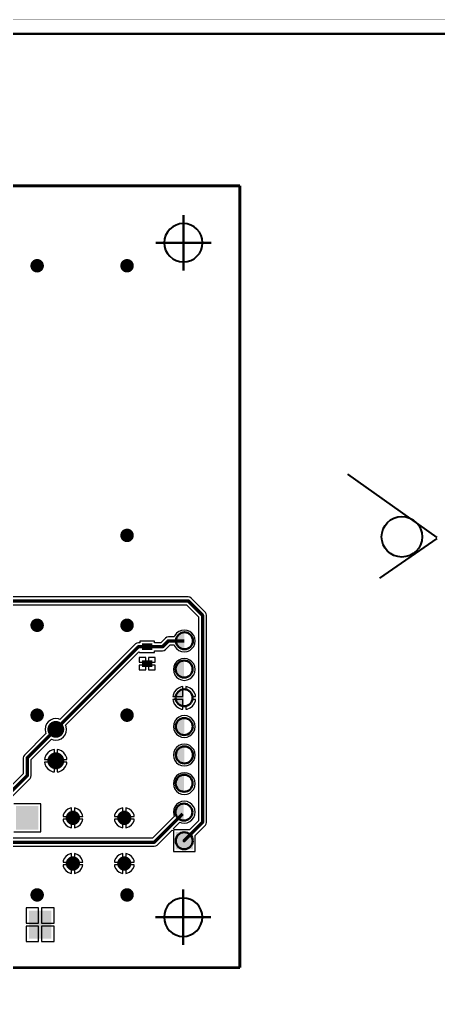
# Model space of a CAD drawing. Header units: millimetres. Extents: x 0 to 841, y 0 to 594.
# Drawn here: x 275.5 to 424.5, y 244.2 to 594 of the extents above; entities that cross this region are included whole.
import ezdxf

# ---------------------------------------------------------------- set-up
doc = ezdxf.new("R2010")
doc.units = ezdxf.units.MM
doc.layers.get('0').update_dxf_attribs({"lineweight": 50})
for name, color, linetype in [('MultiLayer', 9, 'Continuous'), ('Sheet', 255, 'Continuous'), ('TopLayer', 1, 'Continuous')]:
    doc.layers.add(name, color=color, linetype=linetype)
doc.layers.add('маркировка', color=2, linetype='Continuous', lineweight=60)
doc.layers.add('Отверстия', color=7, linetype='Continuous', lineweight=30)

msp = doc.modelspace()

# ---------------------------------------------------------------- hatches: boundary and pattern name
at = {"lineweight": 50}
h = msp.add_hatch(color=7, dxfattribs=at)
h.dxf.hatch_style = 1
h.paths.add_polyline_path([(334.11, 375.95, 0.411474), (331.11, 372.92, 0.411474), (334.11, 369.88)])
h = msp.add_hatch(color=7, dxfattribs=at)
h.dxf.hatch_style = 1
h.paths.add_polyline_path([(333.99, 365.89, 0.411474), (330.98, 362.86, 0.411474), (333.99, 359.82)])
h = msp.add_hatch(color=7, dxfattribs=at)
h.dxf.hatch_style = 1
h.paths.add_polyline_path([(333.98, 355.65, 0.411474), (330.97, 352.61, 0.411474), (333.98, 349.58)])
h = msp.add_hatch(color=7, dxfattribs=at)
h.dxf.hatch_style = 1
h.paths.add_polyline_path([(334.05, 345.41, 0.411474), (331.04, 342.38, 0.411474), (334.05, 339.34)])
h = msp.add_hatch(color=7, dxfattribs=at)
h.dxf.hatch_style = 1
h.paths.add_polyline_path([(334.08, 335.3, 0.411474), (331.08, 332.26, 0.411474), (334.08, 329.23)])
h = msp.add_hatch(color=7, dxfattribs=at)
h.dxf.hatch_style = 1
h.paths.add_polyline_path([(333.97, 325.2, 0.411474), (330.96, 322.17, 0.411474), (333.97, 319.14)])
h = msp.add_hatch(color=7, dxfattribs=at)
h.dxf.hatch_style = 1
h.paths.add_polyline_path([(333.9, 314.95, 0.411474), (330.89, 311.91, 0.411474), (333.9, 308.88)])
h = msp.add_hatch(color=7, dxfattribs=at)
h.dxf.hatch_style = 1
h.paths.add_polyline_path([(334.03, 304.77, 0.411474), (331.02, 301.73, 0.411474), (334.03, 298.7)])

# ---------------------------------------------------------------- linework, layer by layer
for p, q in [((333.77, 504.8), (333.77, 524.46)), ((323.93, 514.63), (343.6, 514.63)), ((333.7, 264.66), (333.7, 284.33)), ((323.87, 274.5), (343.53, 274.5))]:
    msp.add_line(p, q, dxfattribs=at)
at = {"lineweight": 40}
for p, q in [((424.03, 409.71), (392.23, 432.21)), ((423.96, 409.36), (403.53, 395.18))]:
    msp.add_line(p, q, dxfattribs=at)
msp.add_circle((411.52, 409.94), 7.22, dxfattribs=at)
at = {"layer": 'MultiLayer'}
for points, const_width in [([(280.51, 506.43, 1), (282.91, 506.43, 1)], 2.4), ([(312.51, 506.43, 1), (314.91, 506.43, 1)], 2.4), ([(312.51, 410.43, 1), (314.91, 410.43, 1)], 2.4), ([(280.51, 378.43, 1), (282.91, 378.43, 1)], 2.4), ([(312.51, 378.43, 1), (314.91, 378.43, 1)], 2.4), ([(280.51, 346.43, 1), (282.91, 346.43, 1)], 2.4), ([(312.51, 346.43, 1), (314.91, 346.43, 1)], 2.4), ([(293.18, 309.87, 1), (295.72, 309.87, 1)], 2.54), ([(311.46, 309.87, 1), (314, 309.87, 1)], 2.54), ([(293.18, 293.62, 1), (295.72, 293.62, 1)], 2.54), ([(311.46, 293.62, 1), (314, 293.62, 1)], 2.54), ([(280.51, 282.43, 1), (282.91, 282.43, 1)], 2.4), ([(312.51, 282.43, 1), (314.91, 282.43, 1)], 2.4)]:
    msp.add_lwpolyline(points, format="xyb", close=True, dxfattribs=dict(at, const_width=const_width))
at = {"layer": 'Sheet'}
for points, const_width in [([(0, 594), (840.96, 594), (840.96, 0.04), (0, 0.04), (0, 594)], 0.0991), ([(20, 589), (836, 589)], 0.749)]:
    msp.add_lwpolyline(points, dxfattribs=dict(at, const_width=const_width))
at = {"layer": 'TopLayer'}
for p, q in [((335.49, 388.52), (244.75, 388.52)), ((336.04, 388.41), (335.49, 388.52)), ((336.5, 388.1), (336.04, 388.41)), ((241.17, 385.66), (334.9, 385.66)), ((334.9, 385.66), (339.15, 381.42)), ((341.58, 383.02), (336.5, 388.1)), ((339.15, 381.42), (339.15, 308.84)), ((341.89, 382.56), (341.58, 383.02)), ((342, 382.01), (341.89, 382.56)), ((342, 308.25), (342, 382.01)), ((330.71, 374.81), (330.5, 374.29)), ((331.33, 375.61), (330.71, 374.81)), ((332.13, 376.23), (331.33, 375.61)), ((333.07, 376.62), (332.13, 376.23)), ((334.07, 376.75), (333.07, 376.62)), ((335.08, 376.62), (334.07, 376.75)), ((336.01, 376.23), (335.08, 376.62)), ((336.81, 375.61), (336.01, 376.23)), ((337.43, 374.81), (336.81, 375.61)), ((337.82, 373.87), (337.43, 374.81)), ((316.76, 371.8), (289.83, 344.87)), ((317.22, 372.11), (316.76, 371.8)), ((317.77, 372.21), (317.22, 372.11)), ((318.26, 372.21), (317.77, 372.21)), ((323.46, 372.79), (318.26, 372.79)), ((318.26, 372.79), (318.26, 372.21)), ((323.46, 372.21), (323.46, 372.79)), ((325.76, 372.21), (323.46, 372.21)), ((327.42, 373.88), (325.76, 372.21)), ((327.36, 369.78), (329.02, 371.44)), ((327.88, 374.19), (327.42, 373.88)), ((328.43, 374.29), (327.88, 374.19)), ((330.5, 374.29), (328.43, 374.29)), ((329.02, 371.44), (330.5, 371.44)), ((330.5, 371.44), (330.71, 370.93)), ((330.71, 370.93), (331.33, 370.12)), ((336.81, 370.12), (337.43, 370.93)), ((337.43, 370.93), (337.82, 371.86)), ((337.95, 372.87), (337.82, 373.87)), ((337.82, 371.86), (337.95, 372.87)), ((291.85, 342.85), (317.93, 368.93)), ((317.93, 368.93), (318.26, 368.79)), ((318.26, 368.79), (318.26, 368.79)), ((318.26, 368.79), (323.46, 368.79)), ((323.46, 368.79), (323.46, 369.36)), ((323.46, 369.36), (326.35, 369.36)), ((326.35, 369.36), (326.9, 369.47)), ((326.9, 369.47), (327.36, 369.78)), ((331.33, 370.12), (332.13, 369.51)), ((332.13, 369.51), (333.07, 369.12)), ((333.07, 369.12), (334.07, 368.99)), ((334.07, 368.99), (335.08, 369.12)), ((335.08, 369.12), (336.01, 369.51)), ((336.01, 369.51), (336.81, 370.12)), ((320.35, 367), (318.05, 367)), ((318.05, 367), (318.05, 365.29)), ((318.05, 365.29), (320.35, 365.29)), ((320.35, 364.28), (318.05, 364.28)), ((318.05, 364.28), (318.05, 362.57)), ((320.35, 365.29), (320.35, 367)), ((320.35, 362.57), (320.35, 364.28)), ((323.68, 367), (321.37, 367)), ((321.37, 367), (321.37, 365.29)), ((321.37, 365.29), (323.68, 365.29)), ((323.68, 364.28), (321.37, 364.28)), ((321.37, 364.28), (321.37, 362.57)), ((323.68, 365.29), (323.68, 367)), ((323.68, 362.57), (323.68, 364.28)), ((330.71, 364.65), (330.32, 363.71)), ((331.33, 365.45), (330.71, 364.65)), ((332.13, 366.07), (331.33, 365.45)), ((333.07, 366.46), (332.13, 366.07)), ((334.07, 366.59), (333.07, 366.46)), ((335.08, 366.46), (334.07, 366.59)), ((336.01, 366.07), (335.08, 366.46)), ((336.81, 365.45), (336.01, 366.07)), ((337.43, 364.65), (336.81, 365.45)), ((337.82, 363.71), (337.43, 364.65)), ((318.05, 362.57), (320.35, 362.57)), ((321.37, 362.57), (323.68, 362.57)), ((330.32, 363.71), (330.19, 362.71)), ((330.19, 362.71), (330.32, 361.7)), ((330.32, 361.7), (330.71, 360.77)), ((330.71, 360.77), (331.33, 359.96)), ((336.81, 359.96), (337.43, 360.77)), ((337.43, 360.77), (337.82, 361.7)), ((337.95, 362.71), (337.82, 363.71)), ((337.82, 361.7), (337.95, 362.71)), ((331.33, 359.96), (332.13, 359.35)), ((332.13, 359.35), (333.07, 358.96)), ((333.07, 358.96), (334.07, 358.83)), ((334.07, 358.83), (335.08, 358.96)), ((335.08, 358.96), (336.01, 359.35)), ((336.01, 359.35), (336.81, 359.96)), ((330.11, 353.61), (330.04, 353.05)), ((330.52, 354.6), (330.11, 353.61)), ((331.17, 355.45), (330.52, 354.6)), ((332.02, 356.1), (331.17, 355.45)), ((333.01, 356.51), (332.02, 356.1)), ((333.56, 356.58), (333.01, 356.51)), ((333.56, 353.05), (333.56, 356.58)), ((335.13, 356.51), (334.58, 356.58)), ((334.58, 356.58), (334.58, 355.59)), ((336.12, 356.1), (335.13, 356.51)), ((336.97, 355.45), (336.12, 356.1)), ((337.62, 354.6), (336.97, 355.45)), ((338.03, 353.61), (337.62, 354.6)), ((338.1, 353.05), (338.03, 353.61)), ((330.04, 353.05), (333.56, 353.05)), ((333.56, 352.04), (330.04, 352.04)), ((330.04, 352.04), (330.11, 351.49)), ((330.11, 351.49), (330.52, 350.5)), ((330.52, 350.5), (331.17, 349.65)), ((333.56, 348.51), (333.56, 352.04)), ((336.97, 349.65), (337.62, 350.5)), ((338.1, 352.04), (336.99, 352.04)), ((337.01, 353.05), (338.1, 353.05)), ((337.62, 350.5), (338.03, 351.49)), ((338.03, 351.49), (338.1, 352.04)), ((331.17, 349.65), (332.02, 349)), ((332.02, 349), (333.01, 348.59)), ((333.01, 348.59), (333.56, 348.51)), ((334.58, 349.63), (334.58, 348.51)), ((334.58, 348.51), (335.13, 348.59)), ((335.13, 348.59), (336.12, 349)), ((336.12, 349), (336.97, 349.65)), ((285.03, 343.29), (284.65, 342.36)), ((285.64, 344.08), (285.03, 343.29)), ((286.43, 344.69), (285.64, 344.08)), ((287.36, 345.07), (286.43, 344.69)), ((288.35, 345.2), (287.36, 345.07)), ((289.34, 345.07), (288.35, 345.2)), ((289.83, 344.87), (289.34, 345.07)), ((330.32, 343.39), (330.19, 342.39)), ((330.71, 344.33), (330.32, 343.39)), ((331.33, 345.13), (330.71, 344.33)), ((332.13, 345.75), (331.33, 345.13)), ((333.07, 346.14), (332.13, 345.75)), ((334.07, 346.27), (333.07, 346.14)), ((335.08, 346.14), (334.07, 346.27)), ((336.01, 345.75), (335.08, 346.14)), ((336.81, 345.13), (336.01, 345.75)), ((337.43, 344.33), (336.81, 345.13)), ((337.82, 343.39), (337.43, 344.33)), ((337.95, 342.39), (337.82, 343.39)), ((284.85, 339.89), (277.19, 332.23)), ((284.65, 342.36), (284.52, 341.37)), ((284.52, 341.37), (284.65, 340.38)), ((284.65, 340.38), (284.85, 339.89)), ((291.06, 338.66), (291.67, 339.45)), ((291.67, 339.45), (292.05, 340.38)), ((292.05, 342.36), (291.85, 342.85)), ((292.18, 341.37), (292.05, 342.36)), ((292.05, 340.38), (292.18, 341.37)), ((330.19, 342.39), (330.32, 341.38)), ((330.32, 341.38), (330.71, 340.45)), ((330.71, 340.45), (331.33, 339.64)), ((331.33, 339.64), (332.13, 339.03)), ((336.01, 339.03), (336.81, 339.64)), ((336.81, 339.64), (337.43, 340.45)), ((337.43, 340.45), (337.82, 341.38)), ((337.82, 341.38), (337.95, 342.39)), ((279.63, 330.63), (286.87, 337.87)), ((286.87, 337.87), (287.36, 337.67)), ((287.36, 337.67), (288.35, 337.54)), ((288.35, 337.54), (289.34, 337.67)), ((289.34, 337.67), (290.27, 338.05)), ((290.27, 338.05), (291.06, 338.66)), ((332.13, 339.03), (333.07, 338.64)), ((333.07, 335.98), (332.13, 335.59)), ((333.07, 338.64), (334.07, 338.51)), ((334.07, 336.11), (333.07, 335.98)), ((334.07, 338.51), (335.08, 338.64)), ((335.08, 335.98), (334.07, 336.11)), ((335.08, 338.64), (336.01, 339.03)), ((336.01, 335.59), (335.08, 335.98)), ((285.49, 333.06), (284.84, 332.22)), ((286.33, 333.7), (285.49, 333.06)), ((287.3, 334.11), (286.33, 333.7)), ((287.84, 334.18), (287.3, 334.11)), ((287.84, 330.7), (287.84, 334.18)), ((289.4, 334.11), (288.86, 334.18)), ((288.86, 334.18), (288.86, 330.7)), ((290.38, 333.7), (289.4, 334.11)), ((291.21, 333.06), (290.38, 333.7)), ((291.86, 332.22), (291.21, 333.06)), ((330.32, 333.23), (330.19, 332.23)), ((330.71, 334.17), (330.32, 333.23)), ((331.33, 334.97), (330.71, 334.17)), ((332.13, 335.59), (331.33, 334.97)), ((336.81, 334.97), (336.01, 335.59)), ((337.43, 334.17), (336.81, 334.97)), ((337.82, 333.23), (337.43, 334.17)), ((337.95, 332.23), (337.82, 333.23)), ((276.88, 331.77), (276.77, 331.22)), ((276.77, 331.22), (276.77, 325.51)), ((277.19, 332.23), (276.88, 331.77)), ((279.63, 324.92), (279.63, 330.63)), ((284.44, 331.24), (284.37, 330.7)), ((284.37, 330.7), (287.84, 330.7)), ((287.84, 329.69), (284.37, 329.69)), ((284.37, 329.69), (284.44, 329.15)), ((284.84, 332.22), (284.44, 331.24)), ((284.44, 329.15), (284.84, 328.17)), ((287.84, 326.21), (287.84, 329.69)), ((288.86, 330.7), (292.33, 330.7)), ((292.33, 329.69), (288.86, 329.69)), ((288.86, 329.69), (288.86, 326.21)), ((292.26, 331.24), (291.86, 332.22)), ((291.86, 328.17), (292.26, 329.15)), ((292.33, 330.7), (292.26, 331.24)), ((292.26, 329.15), (292.33, 329.69)), ((330.19, 332.23), (330.32, 331.22)), ((330.32, 331.22), (330.71, 330.29)), ((330.71, 330.29), (331.33, 329.48)), ((331.33, 329.48), (332.13, 328.87)), ((336.01, 328.87), (336.81, 329.48)), ((336.81, 329.48), (337.43, 330.29)), ((337.43, 330.29), (337.82, 331.22)), ((337.82, 331.22), (337.95, 332.23)), ((276.77, 325.51), (261.97, 310.71)), ((284.84, 328.17), (285.49, 327.33)), ((285.49, 327.33), (286.33, 326.69)), ((286.33, 326.69), (287.3, 326.28)), ((287.3, 326.28), (287.84, 326.21)), ((288.86, 326.21), (289.4, 326.28)), ((289.4, 326.28), (290.38, 326.69)), ((290.38, 326.69), (291.21, 327.33)), ((291.21, 327.33), (291.86, 328.17)), ((332.13, 325.43), (331.33, 324.81)), ((332.13, 328.87), (333.07, 328.48)), ((333.07, 325.82), (332.13, 325.43)), ((333.07, 328.48), (334.07, 328.35)), ((334.07, 325.95), (333.07, 325.82)), ((334.07, 328.35), (335.08, 328.48)), ((335.08, 325.82), (334.07, 325.95)), ((335.08, 328.48), (336.01, 328.87)), ((336.01, 325.43), (335.08, 325.82)), ((336.81, 324.81), (336.01, 325.43)), ((263.15, 307.85), (279.21, 323.91)), ((279.21, 323.91), (279.52, 324.38)), ((279.52, 324.38), (279.63, 324.92)), ((330.32, 323.07), (330.19, 322.07)), ((330.19, 322.07), (330.32, 321.06)), ((330.71, 324.01), (330.32, 323.07)), ((331.33, 324.81), (330.71, 324.01)), ((337.43, 324.01), (336.81, 324.81)), ((337.82, 323.07), (337.43, 324.01)), ((337.95, 322.07), (337.82, 323.07)), ((337.82, 321.06), (337.95, 322.07)), ((330.32, 321.06), (330.71, 320.13)), ((330.71, 320.13), (331.33, 319.32)), ((331.33, 319.32), (332.13, 318.71)), ((332.13, 318.71), (333.07, 318.32)), ((335.08, 318.32), (336.01, 318.71)), ((336.01, 318.71), (336.81, 319.32)), ((336.81, 319.32), (337.43, 320.13)), ((337.43, 320.13), (337.82, 321.06)), ((282.97, 314.89), (273.37, 314.89)), ((282.97, 304.86), (282.97, 314.89)), ((332.13, 315.27), (331.33, 314.65)), ((333.07, 315.66), (332.13, 315.27)), ((333.07, 318.32), (334.07, 318.19)), ((334.07, 315.79), (333.07, 315.66)), ((334.07, 318.19), (335.08, 318.32)), ((335.08, 315.66), (334.07, 315.79)), ((336.01, 315.27), (335.08, 315.66)), ((336.81, 314.65), (336.01, 315.27)), ((291.34, 311.67), (290.98, 310.8)), ((291.91, 312.41), (291.34, 311.67)), ((292.65, 312.98), (291.91, 312.41)), ((293.52, 313.34), (292.65, 312.98)), ((293.94, 313.39), (293.52, 313.34)), ((293.94, 310.38), (293.94, 313.39)), ((295.37, 313.34), (294.95, 313.39)), ((294.95, 313.39), (294.95, 310.38)), ((296.24, 312.98), (295.37, 313.34)), ((296.98, 312.41), (296.24, 312.98)), ((297.55, 311.67), (296.98, 312.41)), ((297.91, 310.8), (297.55, 311.67)), ((309.63, 311.67), (309.27, 310.8)), ((310.2, 312.41), (309.63, 311.67)), ((310.94, 312.98), (310.2, 312.41)), ((311.81, 313.34), (310.94, 312.98)), ((312.23, 313.39), (311.81, 313.34)), ((312.23, 310.38), (312.23, 313.39)), ((313.66, 313.34), (313.24, 313.39)), ((313.24, 313.39), (313.24, 310.38)), ((314.53, 312.98), (313.66, 313.34)), ((315.27, 312.41), (314.53, 312.98)), ((315.84, 311.67), (315.27, 312.41)), ((316.2, 310.8), (315.84, 311.67)), ((330.32, 312.91), (330.19, 311.91)), ((330.19, 311.91), (330.32, 310.9)), ((330.71, 313.85), (330.32, 312.91)), ((331.33, 314.65), (330.71, 313.85)), ((337.43, 313.85), (336.81, 314.65)), ((337.82, 312.91), (337.43, 313.85)), ((337.95, 311.91), (337.82, 312.91)), ((337.82, 310.9), (337.95, 311.91)), ((290.98, 310.8), (290.93, 310.38)), ((290.93, 310.38), (293.94, 310.38)), ((293.94, 309.37), (290.93, 309.37)), ((290.93, 309.37), (290.98, 308.95)), ((290.98, 308.95), (291.34, 308.08)), ((291.34, 308.08), (291.91, 307.34)), ((293.94, 306.36), (293.94, 309.37)), ((294.95, 310.38), (297.97, 310.38)), ((297.97, 309.37), (294.95, 309.37)), ((294.95, 309.37), (294.95, 306.36)), ((296.98, 307.34), (297.55, 308.08)), ((297.55, 308.08), (297.91, 308.95)), ((297.97, 310.38), (297.91, 310.8)), ((297.91, 308.95), (297.97, 309.37)), ((309.27, 310.8), (309.21, 310.38)), ((309.21, 310.38), (312.23, 310.38)), ((312.23, 309.37), (309.21, 309.37)), ((309.21, 309.37), (309.27, 308.95)), ((309.27, 308.95), (309.63, 308.08)), ((309.63, 308.08), (310.2, 307.34)), ((312.23, 306.36), (312.23, 309.37)), ((313.24, 310.38), (316.25, 310.38)), ((316.25, 309.37), (313.24, 309.37)), ((313.24, 309.37), (313.24, 306.36)), ((315.27, 307.34), (315.84, 308.08)), ((315.84, 308.08), (316.2, 308.95)), ((316.25, 310.38), (316.2, 310.8)), ((316.2, 308.95), (316.25, 309.37)), ((330.53, 310.39), (322.77, 302.62)), ((330.29, 306.1), (332.55, 308.37)), ((330.32, 310.9), (330.53, 310.39)), ((332.55, 308.37), (333.07, 308.16)), ((333.07, 308.16), (334.07, 308.03)), ((334.07, 308.03), (335.08, 308.16)), ((335.08, 308.16), (336.01, 308.55)), ((339.15, 308.84), (335.9, 305.59)), ((336.01, 308.55), (336.81, 309.16)), ((336.81, 309.16), (337.43, 309.97)), ((337.43, 309.97), (337.82, 310.9)), ((341.89, 307.7), (342, 308.25)), ((273.37, 304.86), (282.97, 304.86)), ((291.91, 307.34), (292.65, 306.77)), ((292.65, 306.77), (293.52, 306.41)), ((293.52, 306.41), (293.94, 306.36)), ((294.95, 306.36), (295.37, 306.41)), ((295.37, 306.41), (296.24, 306.77)), ((296.24, 306.77), (296.98, 307.34)), ((310.2, 307.34), (310.94, 306.77)), ((310.94, 306.77), (311.81, 306.41)), ((311.81, 306.41), (312.23, 306.36)), ((313.24, 306.36), (313.66, 306.41)), ((313.66, 306.41), (314.53, 306.77)), ((314.53, 306.77), (315.27, 307.34)), ((324.37, 300.19), (329.71, 305.53)), ((329.71, 305.53), (330.22, 305.32)), ((330.22, 305.32), (330.22, 305.2)), ((330.22, 305.2), (330.22, 305.2)), ((330.22, 305.2), (330.22, 305.2)), ((330.22, 305.2), (330.22, 297.9)), ((330.41, 305.79), (330.29, 306.1)), ((330.5, 305.59), (330.41, 305.79)), ((330.61, 305.59), (330.5, 305.59)), ((330.62, 305.59), (330.61, 305.59)), ((330.61, 305.59), (330.61, 305.59)), ((335.9, 305.59), (330.62, 305.59)), ((337.92, 303.58), (341.58, 307.24)), ((341.58, 307.24), (341.89, 307.7)), ((322.77, 302.62), (251.07, 302.62)), ((337.92, 297.9), (337.92, 303.58)), ((246.83, 299.77), (323.36, 299.77)), ((323.36, 299.77), (323.9, 299.88)), ((323.9, 299.88), (324.37, 300.19)), ((330.22, 297.9), (337.92, 297.9)), ((290.98, 294.55), (290.93, 294.13)), ((290.93, 294.13), (293.94, 294.13)), ((291.34, 295.41), (290.98, 294.55)), ((291.91, 296.16), (291.34, 295.41)), ((292.65, 296.73), (291.91, 296.16)), ((293.52, 297.08), (292.65, 296.73)), ((293.94, 297.14), (293.52, 297.08)), ((293.94, 294.13), (293.94, 297.14)), ((295.37, 297.08), (294.95, 297.14)), ((294.95, 297.14), (294.95, 294.13)), ((294.95, 294.13), (297.97, 294.13)), ((296.24, 296.73), (295.37, 297.08)), ((296.98, 296.16), (296.24, 296.73)), ((297.55, 295.41), (296.98, 296.16)), ((297.91, 294.55), (297.55, 295.41)), ((297.97, 294.13), (297.91, 294.55)), ((309.27, 294.55), (309.21, 294.13)), ((309.21, 294.13), (312.23, 294.13)), ((309.63, 295.41), (309.27, 294.55)), ((310.2, 296.16), (309.63, 295.41)), ((310.94, 296.73), (310.2, 296.16)), ((311.81, 297.08), (310.94, 296.73)), ((312.23, 297.14), (311.81, 297.08)), ((312.23, 294.13), (312.23, 297.14)), ((313.66, 297.08), (313.24, 297.14)), ((313.24, 297.14), (313.24, 294.13)), ((313.24, 294.13), (316.25, 294.13)), ((314.53, 296.73), (313.66, 297.08)), ((315.27, 296.16), (314.53, 296.73)), ((315.84, 295.41), (315.27, 296.16)), ((316.2, 294.55), (315.84, 295.41)), ((316.25, 294.13), (316.2, 294.55)), ((293.94, 293.11), (290.93, 293.11)), ((290.93, 293.11), (290.98, 292.69)), ((290.98, 292.69), (291.34, 291.83)), ((291.34, 291.83), (291.91, 291.08)), ((291.91, 291.08), (292.65, 290.51)), ((292.65, 290.51), (293.52, 290.15)), ((293.94, 290.1), (293.94, 293.11)), ((297.97, 293.11), (294.95, 293.11)), ((294.95, 293.11), (294.95, 290.1)), ((295.37, 290.15), (296.24, 290.51)), ((296.24, 290.51), (296.98, 291.08)), ((296.98, 291.08), (297.55, 291.83)), ((297.55, 291.83), (297.91, 292.69)), ((297.91, 292.69), (297.97, 293.11)), ((312.23, 293.11), (309.21, 293.11)), ((309.21, 293.11), (309.27, 292.69)), ((309.27, 292.69), (309.63, 291.83)), ((309.63, 291.83), (310.2, 291.08)), ((310.2, 291.08), (310.94, 290.51)), ((310.94, 290.51), (311.81, 290.15)), ((312.23, 290.1), (312.23, 293.11)), ((316.25, 293.11), (313.24, 293.11)), ((313.24, 293.11), (313.24, 290.1)), ((313.66, 290.15), (314.53, 290.51)), ((314.53, 290.51), (315.27, 291.08)), ((315.27, 291.08), (315.84, 291.83)), ((315.84, 291.83), (316.2, 292.69)), ((316.2, 292.69), (316.25, 293.11)), ((293.52, 290.15), (293.94, 290.1)), ((294.95, 290.1), (295.37, 290.15)), ((311.81, 290.15), (312.23, 290.1)), ((313.24, 290.1), (313.66, 290.15)), ((282.25, 277.89), (277.75, 277.89)), ((277.75, 277.89), (277.75, 272.38)), ((282.25, 272.38), (282.25, 277.89)), ((287.78, 277.89), (283.27, 277.89)), ((283.27, 277.89), (283.27, 272.38)), ((287.78, 272.38), (287.78, 277.89)), ((277.75, 272.38), (282.25, 272.38)), ((282.25, 271.37), (277.75, 271.37)), ((277.75, 271.37), (277.75, 265.86)), ((282.25, 265.86), (282.25, 271.37)), ((283.27, 272.38), (287.78, 272.38)), ((287.78, 271.37), (283.27, 271.37)), ((283.27, 271.37), (283.27, 265.86)), ((287.78, 265.86), (287.78, 271.37)), ((277.75, 265.86), (282.25, 265.86)), ((283.27, 265.86), (287.78, 265.86))]:
    msp.add_line(p, q, dxfattribs=at)
for points, const_width in [([(280.51, 506.43, 1), (282.91, 506.43, 1)], 2.4), ([(312.51, 506.43, 1), (314.91, 506.43, 1)], 2.4), ([(312.51, 410.43, 1), (314.91, 410.43, 1)], 2.4), ([(335.19, 387.09, 1), (335.79, 387.09, 1)], 0.6), ([(335.19, 387.09, 1), (335.79, 387.09, 1)], 0.6), ([(340.27, 382.01, 1), (340.87, 382.01, 1)], 0.6), ([(340.27, 382.01, 1), (340.87, 382.01, 1)], 0.6), ([(280.51, 378.43, 1), (282.91, 378.43, 1)], 2.4), ([(312.51, 378.43, 1), (314.91, 378.43, 1)], 2.4), ([(317.47, 370.79, 1), (318.07, 370.79, 1)], 0.6), ([(317.47, 370.79, 1), (318.07, 370.79, 1)], 0.6), ([(320.56, 370.79, 1), (321.16, 370.79, 1)], 0.6), ([(320.56, 370.79, 1), (321.16, 370.79, 1)], 0.6), ([(326.05, 370.79, 1), (326.65, 370.79, 1)], 0.6), ([(326.05, 370.79, 1), (326.65, 370.79, 1)], 0.6), ([(328.13, 372.87, 1), (328.73, 372.87, 1)], 0.6), ([(328.13, 372.87, 1), (328.73, 372.87, 1)], 0.6), ([(280.51, 346.43, 1), (282.91, 346.43, 1)], 2.4), ([(312.51, 346.43, 1), (314.91, 346.43, 1)], 2.4), ([(286.85, 341.37, 1), (289.85, 341.37, 1)], 3), ([(288.05, 341.37, 1), (288.65, 341.37, 1)], 0.6), ([(288.05, 341.37, 1), (288.65, 341.37, 1)], 0.6), ([(286.85, 330.19, 1), (289.85, 330.19, 1)], 3), ([(277.9, 331.22, 1), (278.5, 331.22, 1)], 0.6), ([(277.9, 331.22, 1), (278.5, 331.22, 1)], 0.6), ([(277.9, 324.92, 1), (278.5, 324.92, 1)], 0.6), ([(277.9, 324.92, 1), (278.5, 324.92, 1)], 0.6), ([(293.18, 309.87, 1), (295.72, 309.87, 1)], 2.54), ([(311.46, 309.87, 1), (314, 309.87, 1)], 2.54), ([(340.27, 308.25, 1), (340.87, 308.25, 1)], 0.6), ([(340.27, 308.25, 1), (340.87, 308.25, 1)], 0.6), ([(323.06, 301.19, 1), (323.66, 301.19, 1)], 0.6), ([(323.06, 301.19, 1), (323.66, 301.19, 1)], 0.6), ([(333.77, 301.75, 1), (334.37, 301.75, 1)], 0.6), ([(293.18, 293.62, 1), (295.72, 293.62, 1)], 2.54), ([(311.46, 293.62, 1), (314, 293.62, 1)], 2.54), ([(280.51, 282.43, 1), (282.91, 282.43, 1)], 2.4), ([(312.51, 282.43, 1), (314.91, 282.43, 1)], 2.4)]:
    msp.add_lwpolyline(points, format="xyb", close=True, dxfattribs=dict(at, const_width=const_width))
at = {"layer": 'TopLayer', "const_width": 1.2}
for points in [[(239.89, 387.09), (335.49, 387.09)], [(335.49, 387.09), (340.57, 382.01)], [(340.57, 308.25), (340.57, 382.01)], [(288.35, 341.37), (317.77, 370.79)], [(317.77, 370.79), (320.86, 370.79)], [(320.86, 370.79), (326.35, 370.79)], [(326.35, 370.79), (328.43, 372.87)], [(328.43, 372.87), (334.07, 372.87)], [(278.2, 331.22), (288.35, 341.37)], [(278.2, 324.92), (278.2, 331.22)], [(262.14, 308.86), (278.2, 324.92)], [(323.36, 301.19), (333.5, 311.33)], [(334.07, 301.75), (340.57, 308.25)], [(246.83, 301.19), (323.36, 301.19)]]:
    msp.add_lwpolyline(points, dxfattribs=at)
at = {"layer": 'TopLayer'}
for points in [[(319.06, 369.59), (322.66, 369.59), (319.06, 371.99), (322.66, 371.99)], [(319.06, 363.59), (322.66, 363.59), (319.06, 365.99), (322.66, 365.99)], [(282.17, 314.09), (274.17, 314.09), (282.17, 305.66), (274.17, 305.66)], [(337.12, 298.7), (337.12, 304.79), (331.02, 298.7), (331.02, 304.79)], [(286.76, 276.88), (278.76, 276.88), (286.76, 266.88), (278.76, 266.88)]]:
    msp.add_solid(points, dxfattribs=at)
at = {"layer": 'маркировка'}
for p, q in [((95.71, 534.89), (353.85, 534.89)), ((353.85, 534.89), (353.85, 256.57)), ((353.85, 256.57), (96.07, 256.43))]:
    msp.add_line(p, q, dxfattribs=at)
at = {"layer": 'Отверстия', "lineweight": 40}
for p, q in [((332.43, 521.33), (331.15, 520.94)), ((333.77, 521.46), (332.43, 521.33)), ((335.1, 521.33), (333.77, 521.46)), ((336.38, 520.94), (335.1, 521.33)), ((328.08, 518.42), (327.45, 517.24)), ((328.93, 519.46), (328.08, 518.42)), ((329.97, 520.31), (328.93, 519.46)), ((331.15, 520.94), (329.97, 520.31)), ((337.56, 520.31), (336.38, 520.94)), ((338.6, 519.46), (337.56, 520.31)), ((339.45, 518.42), (338.6, 519.46)), ((340.08, 517.24), (339.45, 518.42)), ((327.06, 515.96), (326.93, 514.63)), ((326.93, 514.63), (327.06, 513.3)), ((327.45, 517.24), (327.06, 515.96)), ((340.47, 515.96), (340.08, 517.24)), ((340.6, 514.63), (340.47, 515.96)), ((340.47, 513.3), (340.6, 514.63)), ((327.06, 513.3), (327.45, 512.01)), ((327.45, 512.01), (328.08, 510.83)), ((328.08, 510.83), (328.93, 509.8)), ((338.6, 509.8), (339.45, 510.83)), ((339.45, 510.83), (340.08, 512.01)), ((340.08, 512.01), (340.47, 513.3)), ((328.93, 509.8), (329.97, 508.95)), ((329.97, 508.95), (331.15, 508.32)), ((331.15, 508.32), (332.43, 507.93)), ((332.43, 507.93), (333.77, 507.8)), ((333.77, 507.8), (335.1, 507.93)), ((335.1, 507.93), (336.38, 508.32)), ((336.38, 508.32), (337.56, 508.95)), ((337.56, 508.95), (338.6, 509.8)), ((329.91, 280.18), (328.87, 279.33)), ((331.09, 280.81), (329.91, 280.18)), ((332.37, 281.2), (331.09, 280.81)), ((333.7, 281.33), (332.37, 281.2)), ((335.03, 281.2), (333.7, 281.33)), ((336.32, 280.81), (335.03, 281.2)), ((337.5, 280.18), (336.32, 280.81)), ((338.53, 279.33), (337.5, 280.18)), ((327.39, 277.11), (327, 275.83)), ((328.02, 278.29), (327.39, 277.11)), ((328.87, 279.33), (328.02, 278.29)), ((339.38, 278.29), (338.53, 279.33)), ((340.01, 277.11), (339.38, 278.29)), ((340.4, 275.83), (340.01, 277.11)), ((327, 275.83), (326.87, 274.5)), ((326.87, 274.5), (327, 273.16)), ((327, 273.16), (327.39, 271.88)), ((340.01, 271.88), (340.4, 273.16)), ((340.53, 274.5), (340.4, 275.83)), ((340.4, 273.16), (340.53, 274.5)), ((327.39, 271.88), (328.02, 270.7)), ((328.02, 270.7), (328.87, 269.66)), ((328.87, 269.66), (329.91, 268.81)), ((337.5, 268.81), (338.53, 269.66)), ((338.53, 269.66), (339.38, 270.7)), ((339.38, 270.7), (340.01, 271.88)), ((329.91, 268.81), (331.09, 268.18)), ((331.09, 268.18), (332.37, 267.79)), ((332.37, 267.79), (333.7, 267.66)), ((333.7, 267.66), (335.03, 267.79)), ((335.03, 267.79), (336.32, 268.18)), ((336.32, 268.18), (337.5, 268.81))]:
    msp.add_line(p, q, dxfattribs=at)
at = {"layer": 'Отверстия', "lineweight": 50}
for centre in [(334.14, 372.92), (334.02, 362.86), (334.01, 352.61), (334.07, 342.38), (334.11, 332.26), (334, 322.17), (333.93, 311.91), (334.06, 301.73)]:
    msp.add_circle(centre, 3.03, dxfattribs=at)

doc.saveas('drawing.dxf')
